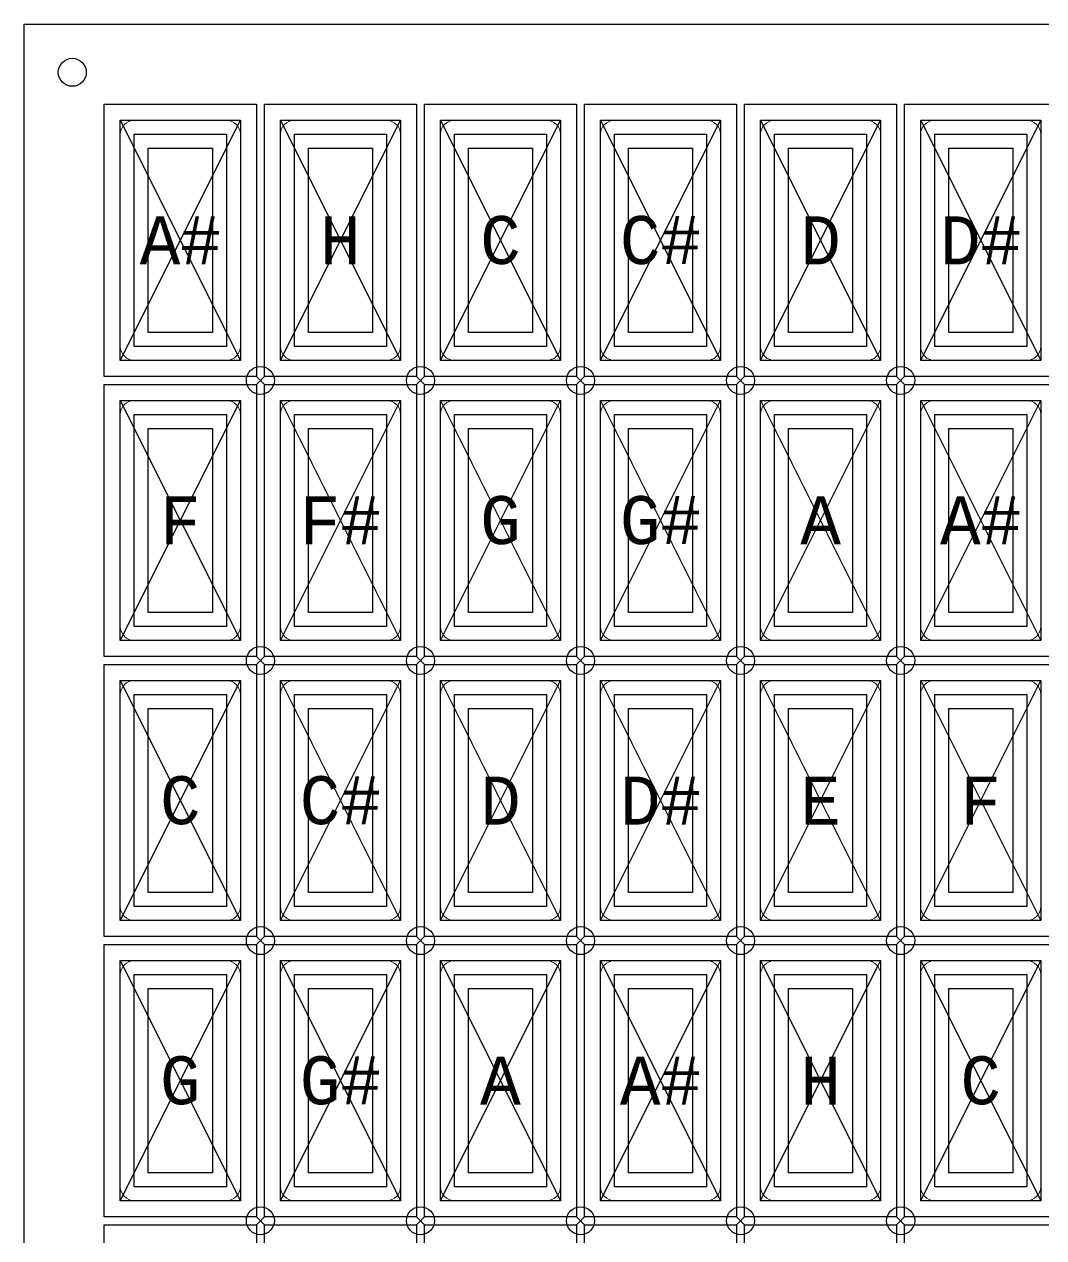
# Model space of a CAD drawing. Header units: millimetres. Extents: x 10 to 269, y 10 to 309.
# Drawn here: x 10 to 137.4, y 157.4 to 309 of the extents above; entities that cross this region are included whole.
import ezdxf

# ---------------------------------------------------------------- set-up
doc = ezdxf.new("R2010")
doc.units = ezdxf.units.MM
for name, color, linetype, lineweight, true_color in [('gumb', 7, 'CONTINUOUS', 25, 0x000000), ('gumb_okvir', 1, 'CONTINUOUS', 25, 0xff0000), ('ostalo', 7, 'CONTINUOUS', 25, 0x000000), ('rezi_van', 7, 'CONTINUOUS', 25, 0x000000), ('rupe', 7, 'CONTINUOUS', 25, 0x000000), ('rupe_nutra', 7, 'CONTINUOUS', 25, 0x000000), ('rupe_van', 7, 'CONTINUOUS', 25, 0x000000), ('slova_bijela', 1, 'CONTINUOUS', 25, 0xff0000), ('slova_crna', 7, 'CONTINUOUS', 25, 0x000000), ('vod_3.5', 7, 'CONTINUOUS', 20, 0x000000), ('vod_3.5_nutarnja', 7, 'CONTINUOUS', 25, 0x000000), ('vod_3.5_pomocne', 7, 'CONTINUOUS', 25, 0x000000)]:
    doc.layers.add(name, color=color, linetype=linetype, lineweight=lineweight, true_color=true_color)
doc.styles.add('textstyle45', font='')
doc.styles.add('textstyle46', font='')
doc.styles.add('textstyle47', font='')
doc.styles.add('textstyle48', font='')
doc.styles.add('textstyle49', font='')
doc.styles.add('textstyle50', font='')
doc.styles.add('textstyle54', font='')
doc.styles.add('textstyle55', font='')
doc.styles.add('textstyle56', font='')
doc.styles.add('textstyle57', font='')
doc.styles.add('textstyle58', font='')
doc.styles.add('textstyle59', font='')
doc.styles.add('textstyle72', font='')
doc.styles.add('textstyle73', font='')
doc.styles.add('textstyle74', font='')
doc.styles.add('textstyle75', font='')
doc.styles.add('textstyle76', font='')
doc.styles.add('textstyle77', font='')
doc.styles.add('textstyle81', font='')
doc.styles.add('textstyle82', font='')
doc.styles.add('textstyle83', font='')
doc.styles.add('textstyle84', font='')
doc.styles.add('textstyle85', font='')
doc.styles.add('textstyle86', font='')
doc.styles.get('textstyle45').set_extended_font_data('Monospace')
doc.styles.get('textstyle46').set_extended_font_data('Monospace')
doc.styles.get('textstyle47').set_extended_font_data('Monospace')
doc.styles.get('textstyle48').set_extended_font_data('Monospace')
doc.styles.get('textstyle49').set_extended_font_data('Monospace')
doc.styles.get('textstyle50').set_extended_font_data('Monospace')
doc.styles.get('textstyle54').set_extended_font_data('Monospace')
doc.styles.get('textstyle55').set_extended_font_data('Monospace')
doc.styles.get('textstyle56').set_extended_font_data('Monospace')
doc.styles.get('textstyle57').set_extended_font_data('Monospace')
doc.styles.get('textstyle58').set_extended_font_data('Monospace')
doc.styles.get('textstyle59').set_extended_font_data('Monospace')
doc.styles.get('textstyle72').set_extended_font_data('Monospace')
doc.styles.get('textstyle73').set_extended_font_data('Monospace')
doc.styles.get('textstyle74').set_extended_font_data('Monospace')
doc.styles.get('textstyle75').set_extended_font_data('Monospace')
doc.styles.get('textstyle76').set_extended_font_data('Monospace')
doc.styles.get('textstyle77').set_extended_font_data('Monospace')
doc.styles.get('textstyle81').set_extended_font_data('Monospace')
doc.styles.get('textstyle82').set_extended_font_data('Monospace')
doc.styles.get('textstyle83').set_extended_font_data('Monospace')
doc.styles.get('textstyle84').set_extended_font_data('Monospace')
doc.styles.get('textstyle85').set_extended_font_data('Monospace')
doc.styles.get('textstyle86').set_extended_font_data('Monospace')

msp = doc.modelspace()

# ---------------------------------------------------------------- linework, layer by layer
at = {"layer": 'gumb'}
for p, q in [((22, 267), (22, 297)), ((22, 297), (37, 297)), ((37, 297), (37, 267)), ((42, 267), (42, 297)), ((42, 297), (57, 297)), ((57, 297), (57, 267)), ((62, 267), (62, 297)), ((62, 297), (77, 297)), ((77, 297), (77, 267)), ((82, 267), (82, 297)), ((82, 297), (97, 297)), ((97, 297), (97, 267)), ((102, 267), (102, 297)), ((102, 297), (117, 297)), ((117, 297), (117, 267)), ((122, 267), (122, 297)), ((122, 297), (137, 297)), ((137, 297), (137, 267)), ((37, 267), (22, 267)), ((57, 267), (42, 267)), ((77, 267), (62, 267)), ((97, 267), (82, 267)), ((117, 267), (102, 267)), ((137, 267), (122, 267)), ((22, 232), (22, 262)), ((22, 262), (37, 262)), ((37, 262), (37, 232)), ((42, 232), (42, 262)), ((42, 262), (57, 262)), ((57, 262), (57, 232)), ((62, 232), (62, 262)), ((62, 262), (77, 262)), ((77, 262), (77, 232)), ((82, 232), (82, 262)), ((82, 262), (97, 262)), ((97, 262), (97, 232)), ((102, 232), (102, 262)), ((102, 262), (117, 262)), ((117, 262), (117, 232)), ((122, 232), (122, 262)), ((122, 262), (137, 262)), ((137, 262), (137, 232)), ((37, 232), (22, 232)), ((57, 232), (42, 232)), ((77, 232), (62, 232)), ((97, 232), (82, 232)), ((117, 232), (102, 232)), ((137, 232), (122, 232)), ((22, 197), (22, 227)), ((22, 227), (37, 227)), ((37, 227), (37, 197)), ((42, 197), (42, 227)), ((42, 227), (57, 227)), ((57, 227), (57, 197)), ((62, 197), (62, 227)), ((62, 227), (77, 227)), ((77, 227), (77, 197)), ((82, 197), (82, 227)), ((82, 227), (97, 227)), ((97, 227), (97, 197)), ((102, 197), (102, 227)), ((102, 227), (117, 227)), ((117, 227), (117, 197)), ((122, 197), (122, 227)), ((122, 227), (137, 227)), ((137, 227), (137, 197)), ((37, 197), (22, 197)), ((57, 197), (42, 197)), ((77, 197), (62, 197)), ((97, 197), (82, 197)), ((117, 197), (102, 197)), ((137, 197), (122, 197)), ((22, 162), (22, 192)), ((22, 192), (37, 192)), ((37, 192), (37, 162)), ((42, 162), (42, 192)), ((42, 192), (57, 192)), ((57, 192), (57, 162)), ((62, 162), (62, 192)), ((62, 192), (77, 192)), ((77, 192), (77, 162)), ((82, 162), (82, 192)), ((82, 192), (97, 192)), ((97, 192), (97, 162)), ((102, 162), (102, 192)), ((102, 192), (117, 192)), ((117, 192), (117, 162)), ((122, 162), (122, 192)), ((122, 192), (137, 192)), ((137, 192), (137, 162)), ((37, 162), (22, 162)), ((57, 162), (42, 162)), ((77, 162), (62, 162)), ((97, 162), (82, 162)), ((117, 162), (102, 162)), ((137, 162), (122, 162))]:
    msp.add_line(p, q, dxfattribs=at)
at = {"layer": 'gumb_okvir'}
for p, q in [((20, 299), (39, 299)), ((20, 265), (20, 299)), ((39, 299), (39, 265)), ((40, 299), (59, 299)), ((40, 265), (40, 299)), ((59, 299), (59, 265)), ((60, 299), (79, 299)), ((60, 265), (60, 299)), ((79, 299), (79, 265)), ((80, 299), (99, 299)), ((80, 265), (80, 299)), ((99, 299), (99, 265)), ((100, 299), (119, 299)), ((100, 265), (100, 299)), ((119, 299), (119, 265)), ((120, 299), (139, 299)), ((120, 265), (120, 299)), ((39, 265), (20, 265)), ((20, 264), (39, 264)), ((20, 230), (20, 264)), ((39, 264), (39, 230)), ((59, 265), (40, 265)), ((40, 264), (59, 264)), ((40, 230), (40, 264)), ((59, 264), (59, 230)), ((79, 265), (60, 265)), ((60, 264), (79, 264)), ((60, 230), (60, 264)), ((79, 264), (79, 230)), ((99, 265), (80, 265)), ((80, 264), (99, 264)), ((80, 230), (80, 264)), ((99, 264), (99, 230)), ((119, 265), (100, 265)), ((100, 264), (119, 264)), ((100, 230), (100, 264)), ((119, 264), (119, 230)), ((139, 265), (120, 265)), ((120, 264), (139, 264)), ((120, 230), (120, 264)), ((39, 230), (20, 230)), ((20, 229), (39, 229)), ((20, 195), (20, 229)), ((39, 229), (39, 195)), ((59, 230), (40, 230)), ((40, 229), (59, 229)), ((40, 195), (40, 229)), ((59, 229), (59, 195)), ((79, 230), (60, 230)), ((60, 229), (79, 229)), ((60, 195), (60, 229)), ((79, 229), (79, 195)), ((99, 230), (80, 230)), ((80, 229), (99, 229)), ((80, 195), (80, 229)), ((99, 229), (99, 195)), ((119, 230), (100, 230)), ((100, 229), (119, 229)), ((100, 195), (100, 229)), ((119, 229), (119, 195)), ((139, 230), (120, 230)), ((120, 229), (139, 229)), ((120, 195), (120, 229)), ((39, 195), (20, 195)), ((59, 195), (40, 195)), ((79, 195), (60, 195)), ((99, 195), (80, 195)), ((119, 195), (100, 195)), ((139, 195), (120, 195)), ((20, 194), (39, 194)), ((20, 160), (20, 194)), ((39, 194), (39, 160)), ((40, 194), (59, 194)), ((40, 160), (40, 194)), ((59, 194), (59, 160)), ((60, 194), (79, 194)), ((60, 160), (60, 194)), ((79, 194), (79, 160)), ((80, 194), (99, 194)), ((80, 160), (80, 194)), ((99, 194), (99, 160)), ((100, 194), (119, 194)), ((100, 160), (100, 194)), ((119, 194), (119, 160)), ((120, 194), (139, 194)), ((120, 160), (120, 194)), ((39, 160), (20, 160)), ((59, 160), (40, 160)), ((79, 160), (60, 160)), ((99, 160), (80, 160)), ((119, 160), (100, 160)), ((139, 160), (120, 160)), ((20, 159), (39, 159)), ((20, 125), (20, 159)), ((39, 159), (39, 125)), ((40, 159), (59, 159)), ((40, 125), (40, 159)), ((59, 159), (59, 125)), ((60, 159), (79, 159)), ((60, 125), (60, 159)), ((79, 159), (79, 125)), ((80, 159), (99, 159)), ((80, 125), (80, 159)), ((99, 159), (99, 125)), ((100, 159), (119, 159)), ((100, 125), (100, 159)), ((119, 159), (119, 125)), ((120, 159), (139, 159)), ((120, 125), (120, 159))]:
    msp.add_line(p, q, dxfattribs=at)
at = {"layer": 'ostalo'}
for p, q in [((22, 267), (37, 297)), ((22, 297), (37, 267)), ((42, 267), (57, 297)), ((42, 297), (57, 267)), ((62, 267), (77, 297)), ((62, 297), (77, 267)), ((82, 267), (97, 297)), ((82, 297), (97, 267)), ((102, 267), (117, 297)), ((102, 297), (117, 267)), ((122, 267), (137, 297)), ((122, 297), (137, 267)), ((22, 232), (37, 262)), ((22, 262), (37, 232)), ((42, 232), (57, 262)), ((42, 262), (57, 232)), ((62, 232), (77, 262)), ((62, 262), (77, 232)), ((82, 232), (97, 262)), ((82, 262), (97, 232)), ((102, 232), (117, 262)), ((102, 262), (117, 232)), ((122, 232), (137, 262)), ((122, 262), (137, 232)), ((22, 197), (37, 227)), ((22, 227), (37, 197)), ((42, 197), (57, 227)), ((42, 227), (57, 197)), ((62, 197), (77, 227)), ((62, 227), (77, 197)), ((82, 197), (97, 227)), ((82, 227), (97, 197)), ((102, 197), (117, 227)), ((102, 227), (117, 197)), ((122, 197), (137, 227)), ((122, 227), (137, 197)), ((22, 162), (37, 192)), ((22, 192), (37, 162)), ((42, 162), (57, 192)), ((42, 192), (57, 162)), ((62, 162), (77, 192)), ((62, 192), (77, 162)), ((82, 162), (97, 192)), ((82, 192), (97, 162)), ((102, 162), (117, 192)), ((102, 192), (117, 162)), ((122, 162), (137, 192)), ((122, 192), (137, 162))]:
    msp.add_line(p, q, dxfattribs=at)
at = {"layer": 'rezi_van'}
for p, q in [((10, 10), (10, 309)), ((10, 309), (269, 309))]:
    msp.add_line(p, q, dxfattribs=at)
at = {"layer": 'rupe'}
for p, q in [((39, 264), (40, 265)), ((39, 265), (40, 264)), ((79, 264), (80, 265)), ((79, 265), (80, 264)), ((119, 264), (120, 265)), ((119, 265), (120, 264)), ((39, 229), (40, 230)), ((39, 230), (40, 229)), ((59, 229), (60, 230)), ((59, 230), (60, 229)), ((79, 229), (80, 230)), ((79, 230), (80, 229)), ((99, 229), (100, 230)), ((99, 230), (100, 229)), ((119, 229), (120, 230)), ((119, 230), (120, 229)), ((39, 194), (40, 195)), ((39, 195), (40, 194)), ((79, 194), (80, 195)), ((79, 195), (80, 194)), ((119, 194), (120, 195)), ((119, 195), (120, 194)), ((39, 159), (40, 160)), ((39, 160), (40, 159)), ((59, 159), (60, 160)), ((59, 160), (60, 159)), ((79, 159), (80, 160)), ((79, 160), (80, 159)), ((99, 159), (100, 160)), ((99, 160), (100, 159)), ((119, 159), (120, 160)), ((119, 160), (120, 159))]:
    msp.add_line(p, q, dxfattribs=at)
for centre in [(39.5, 264.5), (79.5, 264.5), (119.5, 264.5), (39.5, 229.5), (59.5, 229.5), (79.5, 229.5), (99.5, 229.5), (119.5, 229.5), (39.5, 194.5), (79.5, 194.5), (119.5, 194.5), (39.5, 159.5), (59.5, 159.5), (79.5, 159.5), (99.5, 159.5), (119.5, 159.5)]:
    msp.add_circle(centre, 1.75, dxfattribs=at)
at = {"layer": 'rupe_nutra'}
for p, q in [((59, 264), (60, 265)), ((59, 265), (60, 264)), ((99, 264), (100, 265)), ((99, 265), (100, 264)), ((59, 194), (60, 195)), ((59, 195), (60, 194)), ((99, 194), (100, 195)), ((99, 195), (100, 194))]:
    msp.add_line(p, q, dxfattribs=at)
for centre in [(59.5, 264.5), (99.5, 264.5), (59.5, 194.5), (99.5, 194.5)]:
    msp.add_circle(centre, 1.75, dxfattribs=at)
at = {"layer": 'rupe_van'}
msp.add_circle((16, 303), 1.75, dxfattribs=at)
at = {"layer": 'vod_3.5'}
for p, q in [((35.25, 297), (23.75, 297)), ((55.25, 297), (43.75, 297)), ((75.25, 297), (63.75, 297)), ((95.25, 297), (83.75, 297)), ((115.25, 297), (103.75, 297)), ((135.25, 297), (123.75, 297)), ((22, 295.25), (22, 268.75)), ((37, 268.75), (37, 295.25)), ((42, 295.25), (42, 268.75)), ((57, 268.75), (57, 295.25)), ((62, 295.25), (62, 268.75)), ((77, 268.75), (77, 295.25)), ((82, 295.25), (82, 268.75)), ((97, 268.75), (97, 295.25)), ((102, 295.25), (102, 268.75)), ((117, 268.75), (117, 295.25)), ((122, 295.25), (122, 268.75)), ((137, 268.75), (137, 295.25)), ((23.75, 267), (35.25, 267)), ((43.75, 267), (55.25, 267)), ((63.75, 267), (75.25, 267)), ((83.75, 267), (95.25, 267)), ((103.75, 267), (115.25, 267)), ((123.75, 267), (135.25, 267)), ((35.25, 262), (23.75, 262)), ((55.25, 262), (43.75, 262)), ((75.25, 262), (63.75, 262)), ((95.25, 262), (83.75, 262)), ((115.25, 262), (103.75, 262)), ((135.25, 262), (123.75, 262)), ((22, 260.25), (22, 233.75)), ((37, 233.75), (37, 260.25)), ((42, 260.25), (42, 233.75)), ((57, 233.75), (57, 260.25)), ((62, 260.25), (62, 233.75)), ((77, 233.75), (77, 260.25)), ((82, 260.25), (82, 233.75)), ((97, 233.75), (97, 260.25)), ((102, 260.25), (102, 233.75)), ((117, 233.75), (117, 260.25)), ((122, 260.25), (122, 233.75)), ((137, 233.75), (137, 260.25)), ((23.75, 232), (35.25, 232)), ((43.75, 232), (55.25, 232)), ((63.75, 232), (75.25, 232)), ((83.75, 232), (95.25, 232)), ((103.75, 232), (115.25, 232)), ((123.75, 232), (135.25, 232)), ((35.25, 227), (23.75, 227)), ((55.25, 227), (43.75, 227)), ((75.25, 227), (63.75, 227)), ((95.25, 227), (83.75, 227)), ((115.25, 227), (103.75, 227)), ((135.25, 227), (123.75, 227)), ((22, 225.25), (22, 198.75)), ((37, 198.75), (37, 225.25)), ((42, 225.25), (42, 198.75)), ((57, 198.75), (57, 225.25)), ((62, 225.25), (62, 198.75)), ((77, 198.75), (77, 225.25)), ((82, 225.25), (82, 198.75)), ((97, 198.75), (97, 225.25)), ((102, 225.25), (102, 198.75)), ((117, 198.75), (117, 225.25)), ((122, 225.25), (122, 198.75)), ((137, 198.75), (137, 225.25)), ((23.75, 197), (35.25, 197)), ((43.75, 197), (55.25, 197)), ((63.75, 197), (75.25, 197)), ((83.75, 197), (95.25, 197)), ((103.75, 197), (115.25, 197)), ((123.75, 197), (135.25, 197)), ((35.25, 192), (23.75, 192)), ((55.25, 192), (43.75, 192)), ((75.25, 192), (63.75, 192)), ((95.25, 192), (83.75, 192)), ((115.25, 192), (103.75, 192)), ((135.25, 192), (123.75, 192)), ((22, 190.25), (22, 163.75)), ((37, 163.75), (37, 190.25)), ((42, 190.25), (42, 163.75)), ((57, 163.75), (57, 190.25)), ((62, 190.25), (62, 163.75)), ((77, 163.75), (77, 190.25)), ((82, 190.25), (82, 163.75)), ((97, 163.75), (97, 190.25)), ((102, 190.25), (102, 163.75)), ((117, 163.75), (117, 190.25)), ((122, 190.25), (122, 163.75)), ((137, 163.75), (137, 190.25)), ((23.75, 162), (35.25, 162)), ((43.75, 162), (55.25, 162)), ((63.75, 162), (75.25, 162)), ((83.75, 162), (95.25, 162)), ((103.75, 162), (115.25, 162)), ((123.75, 162), (135.25, 162))]:
    msp.add_line(p, q, dxfattribs=at)
for centre, start, end in [((23.75, 295.25), 90, 180), ((35.25, 295.25), 0, 90), ((43.75, 295.25), 90, 180), ((55.25, 295.25), 0, 90), ((63.75, 295.25), 90, 180), ((75.25, 295.25), 0, 90), ((83.75, 295.25), 90, 180), ((95.25, 295.25), 0, 90), ((103.75, 295.25), 90, 180), ((115.25, 295.25), 0, 90), ((123.75, 295.25), 90, 180), ((135.25, 295.25), 0, 90), ((23.75, 268.75), 180, 270), ((35.25, 268.75), 270, 0), ((43.75, 268.75), 180, 270), ((55.25, 268.75), 270, 0), ((63.75, 268.75), 180, 270), ((75.25, 268.75), 270, 0), ((83.75, 268.75), 180, 270), ((95.25, 268.75), 270, 0), ((103.75, 268.75), 180, 270), ((115.25, 268.75), 270, 0), ((123.75, 268.75), 180, 270), ((135.25, 268.75), 270, 0), ((23.75, 260.25), 90, 180), ((35.25, 260.25), 0, 90), ((43.75, 260.25), 90, 180), ((55.25, 260.25), 0, 90), ((63.75, 260.25), 90, 180), ((75.25, 260.25), 0, 90), ((83.75, 260.25), 90, 180), ((95.25, 260.25), 0, 90), ((103.75, 260.25), 90, 180), ((115.25, 260.25), 0, 90), ((123.75, 260.25), 90, 180), ((135.25, 260.25), 0, 90), ((23.75, 233.75), 180, 270), ((35.25, 233.75), 270, 0), ((43.75, 233.75), 180, 270), ((55.25, 233.75), 270, 0), ((63.75, 233.75), 180, 270), ((75.25, 233.75), 270, 0), ((83.75, 233.75), 180, 270), ((95.25, 233.75), 270, 0), ((103.75, 233.75), 180, 270), ((115.25, 233.75), 270, 0), ((123.75, 233.75), 180, 270), ((135.25, 233.75), 270, 0), ((23.75, 225.25), 90, 180), ((35.25, 225.25), 0, 90), ((43.75, 225.25), 90, 180), ((55.25, 225.25), 0, 90), ((63.75, 225.25), 90, 180), ((75.25, 225.25), 0, 90), ((83.75, 225.25), 90, 180), ((95.25, 225.25), 0, 90), ((103.75, 225.25), 90, 180), ((115.25, 225.25), 0, 90), ((123.75, 225.25), 90, 180), ((135.25, 225.25), 0, 90), ((23.75, 198.75), 180, 270), ((35.25, 198.75), 270, 0), ((43.75, 198.75), 180, 270), ((55.25, 198.75), 270, 0), ((63.75, 198.75), 180, 270), ((75.25, 198.75), 270, 0), ((83.75, 198.75), 180, 270), ((95.25, 198.75), 270, 0), ((103.75, 198.75), 180, 270), ((115.25, 198.75), 270, 0), ((123.75, 198.75), 180, 270), ((135.25, 198.75), 270, 0), ((23.75, 190.25), 90, 180), ((35.25, 190.25), 0, 90), ((43.75, 190.25), 90, 180), ((55.25, 190.25), 0, 90), ((63.75, 190.25), 90, 180), ((75.25, 190.25), 0, 90), ((83.75, 190.25), 90, 180), ((95.25, 190.25), 0, 90), ((103.75, 190.25), 90, 180), ((115.25, 190.25), 0, 90), ((123.75, 190.25), 90, 180), ((135.25, 190.25), 0, 90), ((23.75, 163.75), 180, 270), ((35.25, 163.75), 270, 0), ((43.75, 163.75), 180, 270), ((55.25, 163.75), 270, 0), ((63.75, 163.75), 180, 270), ((75.25, 163.75), 270, 0), ((83.75, 163.75), 180, 270), ((95.25, 163.75), 270, 0), ((103.75, 163.75), 180, 270), ((115.25, 163.75), 270, 0), ((123.75, 163.75), 180, 270), ((135.25, 163.75), 270, 0)]:
    msp.add_arc(centre, 1.75, start, end, dxfattribs=at)
at = {"layer": 'vod_3.5_nutarnja'}
for p, q in [((25.5, 293.5), (33.5, 293.5)), ((25.5, 270.5), (25.5, 293.5)), ((33.5, 293.5), (33.5, 270.5)), ((45.5, 293.5), (53.5, 293.5)), ((45.5, 270.5), (45.5, 293.5)), ((53.5, 293.5), (53.5, 270.5)), ((65.5, 293.5), (73.5, 293.5)), ((65.5, 270.5), (65.5, 293.5)), ((73.5, 293.5), (73.5, 270.5)), ((85.5, 293.5), (93.5, 293.5)), ((85.5, 270.5), (85.5, 293.5)), ((93.5, 293.5), (93.5, 270.5)), ((105.5, 293.5), (113.5, 293.5)), ((105.5, 270.5), (105.5, 293.5)), ((113.5, 293.5), (113.5, 270.5)), ((125.5, 293.5), (133.5, 293.5)), ((125.5, 270.5), (125.5, 293.5)), ((133.5, 293.5), (133.5, 270.5)), ((33.5, 270.5), (25.5, 270.5)), ((53.5, 270.5), (45.5, 270.5)), ((73.5, 270.5), (65.5, 270.5)), ((93.5, 270.5), (85.5, 270.5)), ((113.5, 270.5), (105.5, 270.5)), ((133.5, 270.5), (125.5, 270.5)), ((25.5, 258.5), (33.5, 258.5)), ((25.5, 235.5), (25.5, 258.5)), ((33.5, 258.5), (33.5, 235.5)), ((45.5, 258.5), (53.5, 258.5)), ((45.5, 235.5), (45.5, 258.5)), ((53.5, 258.5), (53.5, 235.5)), ((65.5, 258.5), (73.5, 258.5)), ((65.5, 235.5), (65.5, 258.5)), ((73.5, 258.5), (73.5, 235.5)), ((85.5, 258.5), (93.5, 258.5)), ((85.5, 235.5), (85.5, 258.5)), ((93.5, 258.5), (93.5, 235.5)), ((105.5, 258.5), (113.5, 258.5)), ((105.5, 235.5), (105.5, 258.5)), ((113.5, 258.5), (113.5, 235.5)), ((125.5, 258.5), (133.5, 258.5)), ((125.5, 235.5), (125.5, 258.5)), ((133.5, 258.5), (133.5, 235.5)), ((33.5, 235.5), (25.5, 235.5)), ((53.5, 235.5), (45.5, 235.5)), ((73.5, 235.5), (65.5, 235.5)), ((93.5, 235.5), (85.5, 235.5)), ((113.5, 235.5), (105.5, 235.5)), ((133.5, 235.5), (125.5, 235.5)), ((25.5, 223.5), (33.5, 223.5)), ((25.5, 200.5), (25.5, 223.5)), ((33.5, 223.5), (33.5, 200.5)), ((45.5, 223.5), (53.5, 223.5)), ((45.5, 200.5), (45.5, 223.5)), ((53.5, 223.5), (53.5, 200.5)), ((65.5, 223.5), (73.5, 223.5)), ((65.5, 200.5), (65.5, 223.5)), ((73.5, 223.5), (73.5, 200.5)), ((85.5, 223.5), (93.5, 223.5)), ((85.5, 200.5), (85.5, 223.5)), ((93.5, 223.5), (93.5, 200.5)), ((105.5, 223.5), (113.5, 223.5)), ((105.5, 200.5), (105.5, 223.5)), ((113.5, 223.5), (113.5, 200.5)), ((125.5, 223.5), (133.5, 223.5)), ((125.5, 200.5), (125.5, 223.5)), ((133.5, 223.5), (133.5, 200.5)), ((33.5, 200.5), (25.5, 200.5)), ((53.5, 200.5), (45.5, 200.5)), ((73.5, 200.5), (65.5, 200.5)), ((93.5, 200.5), (85.5, 200.5)), ((113.5, 200.5), (105.5, 200.5)), ((133.5, 200.5), (125.5, 200.5)), ((25.5, 188.5), (33.5, 188.5)), ((25.5, 165.5), (25.5, 188.5)), ((33.5, 188.5), (33.5, 165.5)), ((45.5, 188.5), (53.5, 188.5)), ((45.5, 165.5), (45.5, 188.5)), ((53.5, 188.5), (53.5, 165.5)), ((65.5, 188.5), (73.5, 188.5)), ((65.5, 165.5), (65.5, 188.5)), ((73.5, 188.5), (73.5, 165.5)), ((85.5, 188.5), (93.5, 188.5)), ((85.5, 165.5), (85.5, 188.5)), ((93.5, 188.5), (93.5, 165.5)), ((105.5, 188.5), (113.5, 188.5)), ((105.5, 165.5), (105.5, 188.5)), ((113.5, 188.5), (113.5, 165.5)), ((125.5, 188.5), (133.5, 188.5)), ((125.5, 165.5), (125.5, 188.5)), ((133.5, 188.5), (133.5, 165.5)), ((33.5, 165.5), (25.5, 165.5)), ((53.5, 165.5), (45.5, 165.5)), ((73.5, 165.5), (65.5, 165.5)), ((93.5, 165.5), (85.5, 165.5)), ((113.5, 165.5), (105.5, 165.5)), ((133.5, 165.5), (125.5, 165.5))]:
    msp.add_line(p, q, dxfattribs=at)
at = {"layer": 'vod_3.5_pomocne'}
for p, q in [((23.75, 268.75), (23.75, 295.25)), ((23.75, 295.25), (35.25, 295.25)), ((35.25, 295.25), (35.25, 268.75)), ((43.75, 268.75), (43.75, 295.25)), ((43.75, 295.25), (55.25, 295.25)), ((55.25, 295.25), (55.25, 268.75)), ((63.75, 268.75), (63.75, 295.25)), ((63.75, 295.25), (75.25, 295.25)), ((75.25, 295.25), (75.25, 268.75)), ((83.75, 268.75), (83.75, 295.25)), ((83.75, 295.25), (95.25, 295.25)), ((95.25, 295.25), (95.25, 268.75)), ((103.75, 268.75), (103.75, 295.25)), ((103.75, 295.25), (115.25, 295.25)), ((115.25, 295.25), (115.25, 268.75)), ((123.75, 268.75), (123.75, 295.25)), ((123.75, 295.25), (135.25, 295.25)), ((135.25, 295.25), (135.25, 268.75)), ((35.25, 268.75), (23.75, 268.75)), ((55.25, 268.75), (43.75, 268.75)), ((75.25, 268.75), (63.75, 268.75)), ((95.25, 268.75), (83.75, 268.75)), ((115.25, 268.75), (103.75, 268.75)), ((135.25, 268.75), (123.75, 268.75)), ((23.75, 233.75), (23.75, 260.25)), ((23.75, 260.25), (35.25, 260.25)), ((35.25, 260.25), (35.25, 233.75)), ((43.75, 233.75), (43.75, 260.25)), ((43.75, 260.25), (55.25, 260.25)), ((55.25, 260.25), (55.25, 233.75)), ((63.75, 233.75), (63.75, 260.25)), ((63.75, 260.25), (75.25, 260.25)), ((75.25, 260.25), (75.25, 233.75)), ((83.75, 233.75), (83.75, 260.25)), ((83.75, 260.25), (95.25, 260.25)), ((95.25, 260.25), (95.25, 233.75)), ((103.75, 233.75), (103.75, 260.25)), ((103.75, 260.25), (115.25, 260.25)), ((115.25, 260.25), (115.25, 233.75)), ((123.75, 233.75), (123.75, 260.25)), ((123.75, 260.25), (135.25, 260.25)), ((135.25, 260.25), (135.25, 233.75)), ((35.25, 233.75), (23.75, 233.75)), ((55.25, 233.75), (43.75, 233.75)), ((75.25, 233.75), (63.75, 233.75)), ((95.25, 233.75), (83.75, 233.75)), ((115.25, 233.75), (103.75, 233.75)), ((135.25, 233.75), (123.75, 233.75)), ((23.75, 198.75), (23.75, 225.25)), ((23.75, 225.25), (35.25, 225.25)), ((35.25, 225.25), (35.25, 198.75)), ((43.75, 198.75), (43.75, 225.25)), ((43.75, 225.25), (55.25, 225.25)), ((55.25, 225.25), (55.25, 198.75)), ((63.75, 198.75), (63.75, 225.25)), ((63.75, 225.25), (75.25, 225.25)), ((75.25, 225.25), (75.25, 198.75)), ((83.75, 198.75), (83.75, 225.25)), ((83.75, 225.25), (95.25, 225.25)), ((95.25, 225.25), (95.25, 198.75)), ((103.75, 198.75), (103.75, 225.25)), ((103.75, 225.25), (115.25, 225.25)), ((115.25, 225.25), (115.25, 198.75)), ((123.75, 198.75), (123.75, 225.25)), ((123.75, 225.25), (135.25, 225.25)), ((135.25, 225.25), (135.25, 198.75)), ((35.25, 198.75), (23.75, 198.75)), ((55.25, 198.75), (43.75, 198.75)), ((75.25, 198.75), (63.75, 198.75)), ((95.25, 198.75), (83.75, 198.75)), ((115.25, 198.75), (103.75, 198.75)), ((135.25, 198.75), (123.75, 198.75)), ((23.75, 163.75), (23.75, 190.25)), ((23.75, 190.25), (35.25, 190.25)), ((35.25, 190.25), (35.25, 163.75)), ((43.75, 163.75), (43.75, 190.25)), ((43.75, 190.25), (55.25, 190.25)), ((55.25, 190.25), (55.25, 163.75)), ((63.75, 163.75), (63.75, 190.25)), ((63.75, 190.25), (75.25, 190.25)), ((75.25, 190.25), (75.25, 163.75)), ((83.75, 163.75), (83.75, 190.25)), ((83.75, 190.25), (95.25, 190.25)), ((95.25, 190.25), (95.25, 163.75)), ((103.75, 163.75), (103.75, 190.25)), ((103.75, 190.25), (115.25, 190.25)), ((115.25, 190.25), (115.25, 163.75)), ((123.75, 163.75), (123.75, 190.25)), ((123.75, 190.25), (135.25, 190.25)), ((135.25, 190.25), (135.25, 163.75)), ((35.25, 163.75), (23.75, 163.75)), ((55.25, 163.75), (43.75, 163.75)), ((75.25, 163.75), (63.75, 163.75)), ((95.25, 163.75), (83.75, 163.75)), ((115.25, 163.75), (103.75, 163.75)), ((135.25, 163.75), (123.75, 163.75))]:
    msp.add_line(p, q, dxfattribs=at)

# ---------------------------------------------------------------- texts
at = {"layer": 'slova_bijela', "char_height": 1, "attachment_point": 5}
for s, insert, style in [('\\H6;C', (69.5, 282), 'textstyle83'), ('\\H6;H', (49.5, 282), 'textstyle82'), ('\\H6;D', (109.5, 282), 'textstyle85'), ('\\H6;F', (29.5, 247), 'textstyle72'), ('\\H6;G', (69.5, 247), 'textstyle74'), ('\\H6;A', (109.5, 247), 'textstyle76'), ('\\H6;C', (29.5, 212), 'textstyle54'), ('\\H6;D', (69.5, 212), 'textstyle56'), ('\\H6;E', (109.5, 212), 'textstyle58'), ('\\H6;F', (129.5, 212), 'textstyle59'), ('\\H6;G', (29.5, 177), 'textstyle45'), ('\\H6;A', (69.5, 177), 'textstyle47'), ('\\H6;H', (109.5, 177), 'textstyle49'), ('\\H6;C', (129.5, 177), 'textstyle50')]:
    msp.add_mtext(s, dxfattribs=dict(at, insert=insert, style=style))
at = {"layer": 'slova_crna', "char_height": 1, "attachment_point": 5}
for s, insert, style in [('\\H6;C#', (89.5, 282), 'textstyle84'), ('\\H6;A#', (29.5, 282), 'textstyle81'), ('\\H6;D#', (129.5, 282), 'textstyle86'), ('\\H6;F#', (49.5, 247), 'textstyle73'), ('\\H6;G#', (89.5, 247), 'textstyle75'), ('\\H6;A#', (129.5, 247), 'textstyle77'), ('\\H6;C#', (49.5, 212), 'textstyle55'), ('\\H6;D#', (89.5, 212), 'textstyle57'), ('\\H6;G#', (49.5, 177), 'textstyle46'), ('\\H6;A#', (89.5, 177), 'textstyle48')]:
    msp.add_mtext(s, dxfattribs=dict(at, insert=insert, style=style))

doc.saveas('drawing.dxf')
